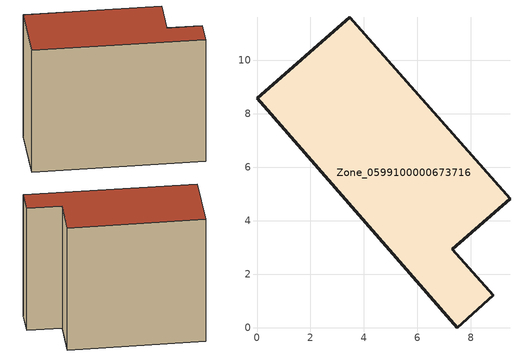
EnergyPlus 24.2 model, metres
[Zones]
Zone_0599100000673716
 floor ground (C_G): 0,8.58 3.47,11.6 9.46,4.81 7.3,2.93 8.84,1.21 7.49,0 z0
 wall outside (C_F): 3.47,11.6 0,8.58 7.49,0 8.84,1.21 7.3,2.93 9.46,4.81 3.47,11.6 z0:9.12
 roof outside (C_R): 0,8.58 7.49,0 8.84,1.21 7.3,2.93 9.46,4.81 3.47,11.6 z9.12
[BUILDING]
Pand.0599100000673716: North Axis=0; Terrain=City; Loads Convergence Tolerance Value=0.04; Temperature Convergence Tolerance Value=0.4; Solar Distribution=FullExterior; Maximum Number of Warmup Days=25; Minimum Number of Warmup Days=1
[Site:Location]
Rotterdam.The.Hague.AP_ZH_NLD Design_Conditions: Latitude=51.96; Longitude=4.45; Time Zone=1; Elevation=-4.5
[SITE:GROUNDTEMPERATURE:BUILDINGSURFACE]
18, 18, 18, 18, 18, 18, 18, 18, 18, 18, 18, 18
[MATERIAL] Thermal Absorptance=0.9; Solar Absorptance=0.7; Visible Absorptance=0.7
Name | Roughness | Thickness | Conductivity | Density | Specific Heat
G.TI.1946 | MediumSmooth | 0.15 | 1 | 540 | 1210
F.TI.1946 | Rough | 0.3 | 0.857143 | 1920 | 840
R.TI.1946 | MediumRough | 0.2 | 0.1 | 1500 | 1000
[CONSTRUCTION]
C_G: G.TI.1946
C_F: F.TI.1946
C_R: R.TI.1946
[ZONE]
Zone_0599100000673716: Type=1; Multiplier=1; Ceiling Height=Autocalculate; Volume=Autocalculate; Floor Area=autocalculate; Part of Total Floor Area=Yes
[ZONEINFILTRATION:DESIGNFLOWRATE]
Infil_Zone_0599100000673716: Zone or ZoneList or Space or SpaceList=Zone_0599100000673716; Schedule=AlwaysOn; Design Flow Rate Calculation Method=Flow/Area; Flow Rate per Floor Area=0.003; Constant Term Coefficient=1; Temperature Term Coefficient=0; Velocity Term Coefficient=0; Velocity Squared Term Coefficient=0
[HVACTEMPLATE:ZONE:IDEALLOADSAIRSYSTEM]
Zone_0599100000673716: Maximum Heating Supply Air Temperature=50; Minimum Cooling Supply Air Temperature=13; Maximum Heating Supply Air Humidity Ratio=0.0156; Minimum Cooling Supply Air Humidity Ratio=0.0077; Heating Limit=NoLimit; Cooling Limit=NoLimit; Dehumidification Control Type=ConstantSensibleHeatRatio; Cooling Sensible Heat Ratio=0.7; Dehumidification Setpoint=60; Humidification Control Type=None; Humidification Setpoint=30; Outdoor Air Method=None; Outdoor Air Flow Rate per Person=0.00944; Outdoor Air Flow Rate per Zone Floor Area=0; Outdoor Air Flow Rate per Zone=0; Demand Controlled Ventilation Type=None; Outdoor Air Economizer Type=NoEconomizer; Heat Recovery Type=None; Sensible Heat Recovery Effectiveness=0.7; Latent Heat Recovery Effectiveness=0.65
[ZONECONTROL:THERMOSTAT]
ThermostatControl_Zone_0599100000673716: Zone or ZoneList=Zone_0599100000673716; Control Type Schedule=DualSetpointControlType; Control 1=Thermostat_Zone_0599100000673716; Temperature Difference Between Cutout And Setpoint=0
[THERMOSTATSETPOINT:DUALSETPOINT]
Thermostat_Zone_0599100000673716: Heating Setpoint Temperature Schedule=HeatingSetpoint_Zone_0599100000673716; Cooling Setpoint Temperature Schedule=CoolingSetpoint_Zone_0599100000673716
[SCHEDULE:COMPACT]
HeatingSetpoint_Zone_0599100000673716: Through: 12/31, For: AllDays, Until: 24:00, 21
CoolingSetpoint_Zone_0599100000673716: Through: 12/31, For: AllDays, Until: 24:00, 24
DualSetpointControlType: Through: 12/31, For: AllDays, Until: 24:00, 4
AlwaysOn: Through: 12/31, For: AllDays, Until: 24:00, 1
